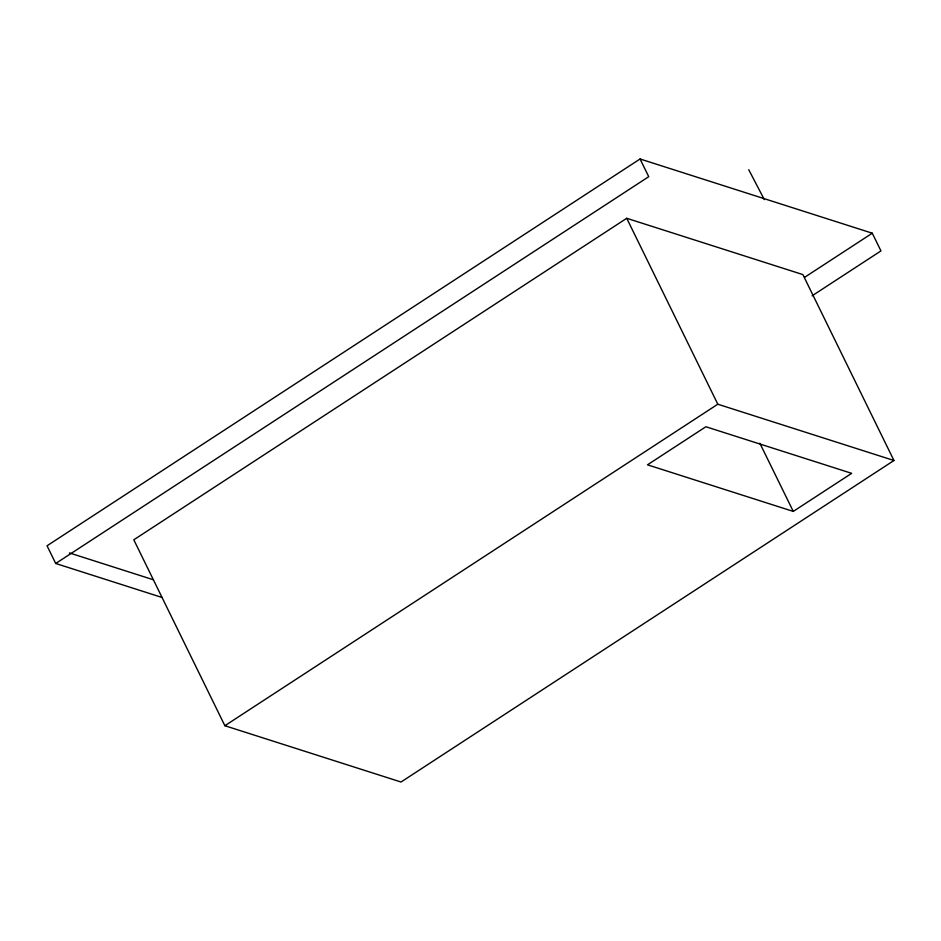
<?xml version="1.0" encoding="UTF-8"?>
<svg xmlns="http://www.w3.org/2000/svg" width="941" height="941" viewBox="0 0 941 941"><rect width="100%" height="100%" fill="white"/><g stroke="black" fill="none" stroke-linecap="round" stroke-linejoin="round"><path stroke-width="1.41" d="M812.048 295.839L880.952 250.906L872.272 233.203L640.068 158.982L47.05 545.78L55.719 563.483L162.04 597.464M55.719 563.483L648.737 176.685L640.068 158.982M626.73 218.288L133.798 539.805L224.875 725.723L401.019 782.018L893.95 460.502L802.873 274.584L626.73 218.288L717.807 404.207L893.95 460.502M804.602 277.336L872.272 233.203M224.875 725.723L717.807 404.207M793.275 511.41L851.664 473.335L705.891 426.744L647.502 464.819L793.275 511.41L759.857 443.211M69.434 552.932L153.359 579.762M748.742 169.709L764.339 199.633"/></g></svg>
